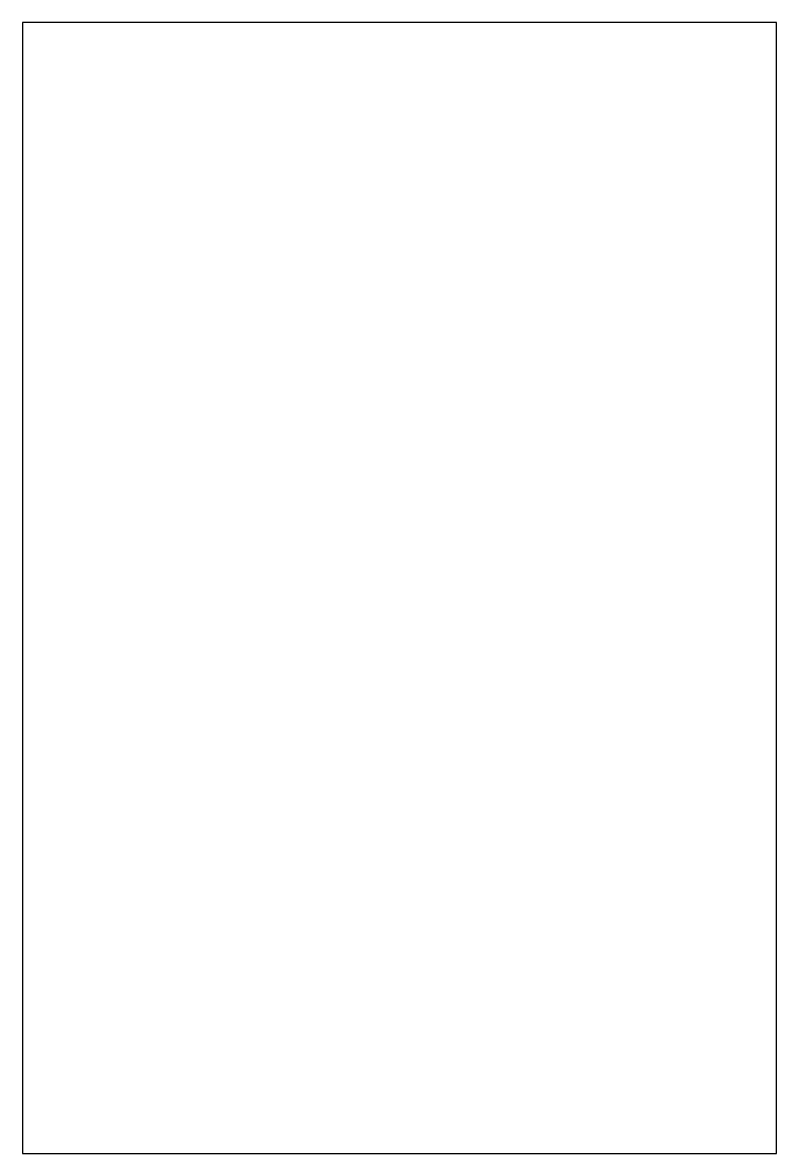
# Model space of a CAD drawing. Header units: millimetres. Extents: x -54.3 to -44.3, y -7.3 to 7.7.
import ezdxf

# ---------------------------------------------------------------- set-up
doc = ezdxf.new("R2010")
doc.units = ezdxf.units.MM
doc.layers.get('0').update_dxf_attribs({"linetype": 'CONTINUOUS'})

msp = doc.modelspace()

# ---------------------------------------------------------------- linework, layer by layer
msp.add_lwpolyline([(-44.275, 7.725), (-54.275, 7.725), (-54.275, -7.275), (-44.275, -7.275)], close=True)

doc.saveas('drawing.dxf')
